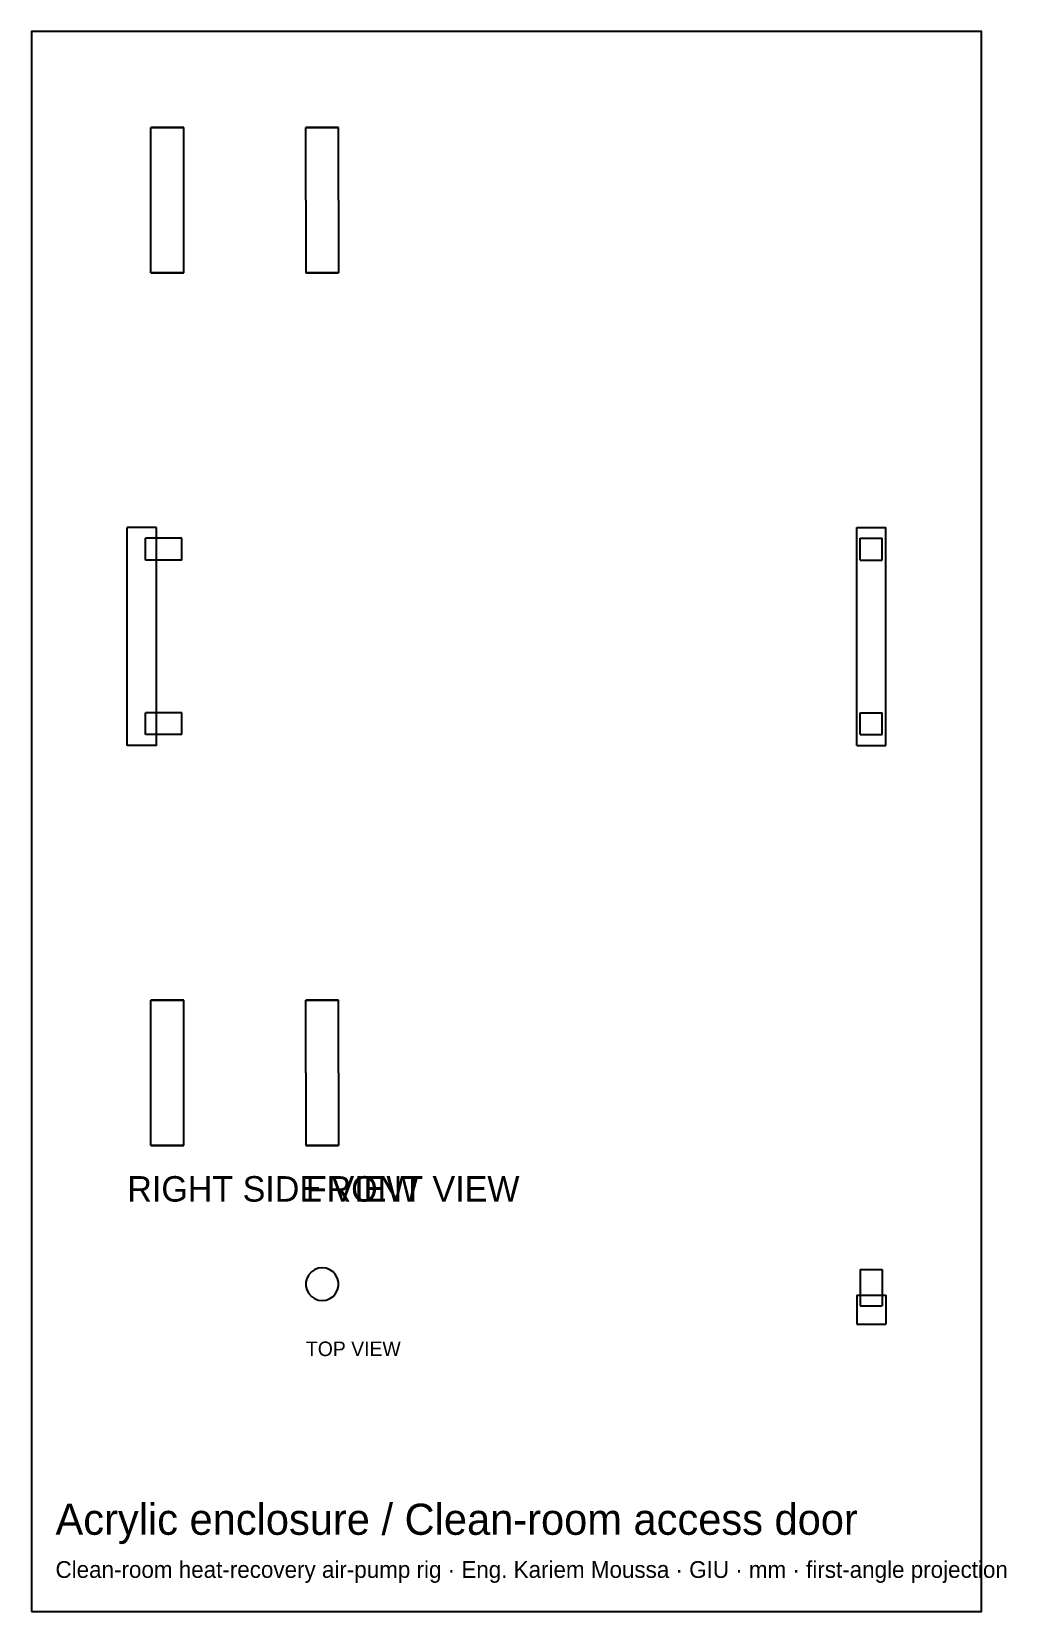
# Model space of a CAD drawing. Header units: millimetres. Extents: x 224 to 492, y -68 to 366.
import ezdxf

# ---------------------------------------------------------------- set-up
doc = ezdxf.new("R2010")
doc.units = ezdxf.units.MM
for name, color, linetype in [('BORDER', 7, 'Continuous'), ('HIDDEN', 8, 'Continuous'), ('TEXT', 5, 'Continuous'), ('VISIBLE', 7, 'Continuous')]:
    doc.layers.add(name, color=color, linetype=linetype)

msp = doc.modelspace()

# ---------------------------------------------------------------- linework, layer by layer
at = {"layer": 'BORDER'}
msp.add_lwpolyline([(224.07, -68.08), (485.33, -68.08), (485.33, 366.33), (224.07, 366.33)], close=True, dxfattribs=at)
at = {"layer": 'HIDDEN'}
for points in [[(257.03, 340), (256.9, 340)], [(257.42, 340), (257.03, 340)], [(258.03, 340), (257.42, 340)], [(258.84, 340), (258.03, 340)], [(259.8, 340), (258.84, 340)], [(260.86, 340), (259.8, 340)], [(261.94, 340), (260.86, 340)], [(263, 340), (261.94, 340)], [(263.96, 340), (263, 340)], [(264.77, 340), (263.96, 340)], [(265.38, 340), (264.77, 340)], [(265.77, 340), (265.38, 340)], [(265.9, 340), (265.77, 340)], [(299.53, 340), (299.5, 340)], [(299.79, 340), (299.53, 340)], [(300.3, 340), (299.79, 340)], [(301.02, 340), (300.3, 340)], [(301.91, 340), (301.02, 340)], [(302.92, 340), (301.91, 340)], [(304, 340), (302.92, 340)], [(305.08, 340), (304, 340)], [(306.09, 340), (305.08, 340)], [(306.98, 340), (306.09, 340)], [(307.7, 340), (306.98, 340)], [(308.21, 340), (307.7, 340)], [(308.47, 340), (308.21, 340)], [(308.5, 340), (308.47, 340)], [(257.03, 300), (256.9, 300)], [(257.42, 300), (257.03, 300)], [(258.03, 300), (257.42, 300)], [(258.84, 300), (258.03, 300)], [(259.8, 300), (258.84, 300)], [(260.86, 300), (259.8, 300)], [(261.94, 300), (260.86, 300)], [(263, 300), (261.94, 300)], [(263.96, 300), (263, 300)], [(264.77, 300), (263.96, 300)], [(265.38, 300), (264.77, 300)], [(265.77, 300), (265.38, 300)], [(265.9, 300), (265.77, 300)], [(299.53, 300), (299.5, 300)], [(299.79, 300), (299.53, 300)], [(300.3, 300), (299.79, 300)], [(301.02, 300), (300.3, 300)], [(301.91, 300), (301.02, 300)], [(302.92, 300), (301.91, 300)], [(304, 300), (302.92, 300)], [(305.08, 300), (304, 300)], [(306.09, 300), (305.08, 300)], [(306.98, 300), (306.09, 300)], [(307.7, 300), (306.98, 300)], [(308.21, 300), (307.7, 300)], [(308.47, 300), (308.21, 300)], [(308.5, 300), (308.47, 300)], [(258.4, 230), (250.4, 230)], [(250.4, 170), (250.4, 230)], [(258.4, 227), (255.4, 227)], [(255.4, 221), (255.4, 227)], [(265.4, 227), (255.4, 227)], [(255.4, 221), (255.4, 227)], [(258.4, 170), (258.4, 230)], [(265.4, 221), (265.4, 227)], [(451, 230), (459, 230)], [(451, 170), (451, 230)], [(452, 227), (458, 227)], [(452, 227), (458, 227)], [(452, 221), (452, 227)], [(452, 221), (452, 227)], [(458, 221), (458, 227)], [(458, 221), (458, 227)], [(459, 170), (459, 230)], [(258.4, 221), (255.4, 221)], [(265.4, 221), (255.4, 221)], [(452, 221), (458, 221)], [(452, 221), (458, 221)], [(258.4, 179), (255.4, 179)], [(255.4, 173), (255.4, 179)], [(265.4, 179), (255.4, 179)], [(255.4, 173), (255.4, 179)], [(265.4, 173), (265.4, 179)], [(452, 179), (458, 179)], [(452, 179), (458, 179)], [(452, 173), (452, 179)], [(452, 173), (452, 179)], [(458, 173), (458, 179)], [(458, 173), (458, 179)], [(258.4, 170), (250.4, 170)], [(258.4, 173), (255.4, 173)], [(265.4, 173), (255.4, 173)], [(451, 170), (459, 170)], [(452, 173), (458, 173)], [(452, 173), (458, 173)], [(257.03, 100), (256.9, 100)], [(257.42, 100), (257.03, 100)], [(258.03, 100), (257.42, 100)], [(258.84, 100), (258.03, 100)], [(259.8, 100), (258.84, 100)], [(260.86, 100), (259.8, 100)], [(261.94, 100), (260.86, 100)], [(263, 100), (261.94, 100)], [(263.96, 100), (263, 100)], [(264.77, 100), (263.96, 100)], [(265.38, 100), (264.77, 100)], [(265.77, 100), (265.38, 100)], [(265.9, 100), (265.77, 100)], [(299.53, 100), (299.5, 100)], [(299.79, 100), (299.53, 100)], [(300.3, 100), (299.79, 100)], [(301.02, 100), (300.3, 100)], [(301.91, 100), (301.02, 100)], [(302.92, 100), (301.91, 100)], [(304, 100), (302.92, 100)], [(305.08, 100), (304, 100)], [(306.09, 100), (305.08, 100)], [(306.98, 100), (306.09, 100)], [(307.7, 100), (306.98, 100)], [(308.21, 100), (307.7, 100)], [(308.47, 100), (308.21, 100)], [(308.5, 100), (308.47, 100)], [(257.03, 60), (256.9, 60)], [(257.42, 60), (257.03, 60)], [(258.03, 60), (257.42, 60)], [(258.84, 60), (258.03, 60)], [(259.8, 60), (258.84, 60)], [(260.86, 60), (259.8, 60)], [(261.94, 60), (260.86, 60)], [(263, 60), (261.94, 60)], [(263.96, 60), (263, 60)], [(264.77, 60), (263.96, 60)], [(265.38, 60), (264.77, 60)], [(265.77, 60), (265.38, 60)], [(265.9, 60), (265.77, 60)], [(299.53, 60), (299.5, 60)], [(299.79, 60), (299.53, 60)], [(300.3, 60), (299.79, 60)], [(301.02, 60), (300.3, 60)], [(301.91, 60), (301.02, 60)], [(302.92, 60), (301.91, 60)], [(304, 60), (302.92, 60)], [(305.08, 60), (304, 60)], [(306.09, 60), (305.08, 60)], [(306.98, 60), (306.09, 60)], [(307.7, 60), (306.98, 60)], [(308.21, 60), (307.7, 60)], [(308.47, 60), (308.21, 60)], [(308.5, 60), (308.47, 60)], [(302.92, 26.27), (301.91, 25.88)], [(302.92, 26.27), (301.91, 25.88)], [(302.92, 26.27), (301.91, 25.88)], [(304, 26.4), (302.92, 26.27)], [(304, 26.4), (302.92, 26.27)], [(304, 26.4), (302.92, 26.27)], [(305.08, 26.27), (304, 26.4)], [(305.08, 26.27), (304, 26.4)], [(305.08, 26.27), (304, 26.4)], [(306.09, 25.88), (305.08, 26.27)], [(306.09, 25.88), (305.08, 26.27)], [(306.09, 25.88), (305.08, 26.27)], [(299.79, 23.5), (299.53, 22.44)], [(299.79, 23.5), (299.53, 22.44)], [(299.79, 23.5), (299.53, 22.44)], [(299.53, 22.44), (299.53, 21.36)], [(299.53, 22.44), (299.53, 21.36)], [(299.53, 22.44), (299.53, 21.36)], [(300.3, 24.46), (299.79, 23.5)], [(300.3, 24.46), (299.79, 23.5)], [(300.3, 24.46), (299.79, 23.5)], [(301.02, 25.27), (300.3, 24.46)], [(301.02, 25.27), (300.3, 24.46)], [(301.02, 25.27), (300.3, 24.46)], [(301.91, 25.88), (301.02, 25.27)], [(301.91, 25.88), (301.02, 25.27)], [(301.91, 25.88), (301.02, 25.27)], [(306.98, 25.27), (306.09, 25.88)], [(306.98, 25.27), (306.09, 25.88)], [(306.98, 25.27), (306.09, 25.88)], [(307.7, 24.46), (306.98, 25.27)], [(307.7, 24.46), (306.98, 25.27)], [(307.7, 24.46), (306.98, 25.27)], [(308.21, 23.5), (307.7, 24.46)], [(308.21, 23.5), (307.7, 24.46)], [(308.21, 23.5), (307.7, 24.46)], [(308.47, 22.44), (308.21, 23.5)], [(308.47, 22.44), (308.21, 23.5)], [(308.47, 22.44), (308.21, 23.5)], [(308.47, 21.36), (308.47, 22.44)], [(308.47, 21.36), (308.47, 22.44)], [(308.47, 21.36), (308.47, 22.44)], [(452, 25.9), (458, 25.9)], [(452, 25.9), (452, 15.9)], [(452, 25.9), (458, 25.9)], [(452, 25.9), (458, 25.9)], [(452, 25.9), (452, 15.9)], [(452, 25.9), (452, 15.9)], [(458, 25.9), (458, 15.9)], [(458, 25.9), (458, 15.9)], [(458, 25.9), (458, 15.9)], [(299.53, 21.36), (299.79, 20.3)], [(299.53, 21.36), (299.79, 20.3)], [(299.53, 21.36), (299.79, 20.3)], [(299.79, 20.3), (300.3, 19.34)], [(299.79, 20.3), (300.3, 19.34)], [(299.79, 20.3), (300.3, 19.34)], [(300.3, 19.34), (301.02, 18.53)], [(300.3, 19.34), (301.02, 18.53)], [(300.3, 19.34), (301.02, 18.53)], [(301.02, 18.53), (301.91, 17.92)], [(301.02, 18.53), (301.91, 17.92)], [(301.02, 18.53), (301.91, 17.92)], [(301.91, 17.92), (302.92, 17.53)], [(301.91, 17.92), (302.92, 17.53)], [(301.91, 17.92), (302.92, 17.53)], [(302.92, 17.53), (304, 17.4)], [(302.92, 17.53), (304, 17.4)], [(302.92, 17.53), (304, 17.4)], [(304, 17.4), (305.08, 17.53)], [(304, 17.4), (305.08, 17.53)], [(304, 17.4), (305.08, 17.53)], [(305.08, 17.53), (306.09, 17.92)], [(305.08, 17.53), (306.09, 17.92)], [(305.08, 17.53), (306.09, 17.92)], [(306.09, 17.92), (306.98, 18.53)], [(306.09, 17.92), (306.98, 18.53)], [(306.09, 17.92), (306.98, 18.53)], [(306.98, 18.53), (307.7, 19.34)], [(306.98, 18.53), (307.7, 19.34)], [(306.98, 18.53), (307.7, 19.34)], [(307.7, 19.34), (308.21, 20.3)], [(307.7, 19.34), (308.21, 20.3)], [(307.7, 19.34), (308.21, 20.3)], [(308.21, 20.3), (308.47, 21.36)], [(308.21, 20.3), (308.47, 21.36)], [(308.21, 20.3), (308.47, 21.36)], [(451, 18.9), (459, 18.9)], [(451, 18.9), (451, 10.9)], [(452, 18.9), (452, 15.9)], [(458, 18.9), (458, 15.9)], [(459, 18.9), (459, 10.9)], [(452, 15.9), (458, 15.9)], [(452, 15.9), (458, 15.9)], [(452, 15.9), (458, 15.9)], [(452, 15.9), (458, 15.9)], [(451, 10.9), (459, 10.9)]]:
    msp.add_lwpolyline(points, dxfattribs=at)
at = {"layer": 'VISIBLE'}
for points in [[(256.9, 300), (256.9, 340)], [(256.9, 340), (257.03, 340)], [(257.03, 340), (257.42, 340)], [(257.42, 340), (258.03, 340)], [(258.03, 340), (258.84, 340)], [(258.84, 340), (259.8, 340)], [(259.8, 340), (260.86, 340)], [(260.86, 340), (261.94, 340)], [(261.94, 340), (263, 340)], [(263, 340), (263.96, 340)], [(263.96, 340), (264.77, 340)], [(264.77, 340), (265.38, 340)], [(265.38, 340), (265.77, 340)], [(265.77, 340), (265.9, 340)], [(265.9, 300), (265.9, 340)], [(299.5, 340), (299.53, 340)], [(299.5, 320), (299.5, 340)], [(299.53, 340), (299.79, 340)], [(299.79, 340), (300.3, 340)], [(300.3, 340), (301.02, 340)], [(301.02, 340), (301.91, 340)], [(301.91, 340), (302.92, 340)], [(302.92, 340), (304, 340)], [(304, 340), (305.08, 340)], [(305.08, 340), (306.09, 340)], [(306.09, 340), (306.98, 340)], [(306.98, 340), (307.7, 340)], [(307.7, 340), (308.21, 340)], [(308.21, 340), (308.47, 340)], [(308.47, 340), (308.5, 340)], [(308.5, 320), (308.5, 340)], [(299.5, 320), (299.5, 300)], [(308.5, 320), (308.5, 300)], [(256.9, 300), (257.03, 300)], [(257.03, 300), (257.42, 300)], [(257.42, 300), (258.03, 300)], [(258.03, 300), (258.84, 300)], [(258.84, 300), (259.8, 300)], [(259.8, 300), (260.86, 300)], [(260.86, 300), (261.94, 300)], [(261.94, 300), (263, 300)], [(263, 300), (263.96, 300)], [(263.96, 300), (264.77, 300)], [(264.77, 300), (265.38, 300)], [(265.38, 300), (265.77, 300)], [(265.77, 300), (265.9, 300)], [(299.5, 300), (299.53, 300)], [(299.53, 300), (299.79, 300)], [(299.79, 300), (300.3, 300)], [(300.3, 300), (301.02, 300)], [(301.02, 300), (301.91, 300)], [(301.91, 300), (302.92, 300)], [(302.92, 300), (304, 300)], [(304, 300), (305.08, 300)], [(305.08, 300), (306.09, 300)], [(306.09, 300), (306.98, 300)], [(306.98, 300), (307.7, 300)], [(307.7, 300), (308.21, 300)], [(308.21, 300), (308.47, 300)], [(308.47, 300), (308.5, 300)], [(258.4, 230), (250.4, 230)], [(250.4, 170), (250.4, 230)], [(258.4, 170), (258.4, 230)], [(265.4, 227), (258.4, 227)], [(265.4, 221), (265.4, 227)], [(451, 230), (459, 230)], [(451, 170), (451, 230)], [(459, 170), (459, 230)], [(265.4, 221), (258.4, 221)], [(265.4, 179), (258.4, 179)], [(265.4, 173), (265.4, 179)], [(258.4, 170), (250.4, 170)], [(265.4, 173), (258.4, 173)], [(451, 170), (459, 170)], [(256.9, 60), (256.9, 100)], [(256.9, 100), (257.03, 100)], [(257.03, 100), (257.42, 100)], [(257.42, 100), (258.03, 100)], [(258.03, 100), (258.84, 100)], [(258.84, 100), (259.8, 100)], [(259.8, 100), (260.86, 100)], [(260.86, 100), (261.94, 100)], [(261.94, 100), (263, 100)], [(263, 100), (263.96, 100)], [(263.96, 100), (264.77, 100)], [(264.77, 100), (265.38, 100)], [(265.38, 100), (265.77, 100)], [(265.77, 100), (265.9, 100)], [(265.9, 60), (265.9, 100)], [(299.5, 100), (299.53, 100)], [(299.5, 80), (299.5, 100)], [(299.53, 100), (299.79, 100)], [(299.79, 100), (300.3, 100)], [(300.3, 100), (301.02, 100)], [(301.02, 100), (301.91, 100)], [(301.91, 100), (302.92, 100)], [(302.92, 100), (304, 100)], [(304, 100), (305.08, 100)], [(305.08, 100), (306.09, 100)], [(306.09, 100), (306.98, 100)], [(306.98, 100), (307.7, 100)], [(307.7, 100), (308.21, 100)], [(308.21, 100), (308.47, 100)], [(308.47, 100), (308.5, 100)], [(308.5, 80), (308.5, 100)], [(299.5, 80), (299.5, 60)], [(308.5, 80), (308.5, 60)], [(256.9, 60), (257.03, 60)], [(257.03, 60), (257.42, 60)], [(257.42, 60), (258.03, 60)], [(258.03, 60), (258.84, 60)], [(258.84, 60), (259.8, 60)], [(259.8, 60), (260.86, 60)], [(260.86, 60), (261.94, 60)], [(261.94, 60), (263, 60)], [(263, 60), (263.96, 60)], [(263.96, 60), (264.77, 60)], [(264.77, 60), (265.38, 60)], [(265.38, 60), (265.77, 60)], [(265.77, 60), (265.9, 60)], [(299.5, 60), (299.53, 60)], [(299.53, 60), (299.79, 60)], [(299.79, 60), (300.3, 60)], [(300.3, 60), (301.02, 60)], [(301.02, 60), (301.91, 60)], [(301.91, 60), (302.92, 60)], [(302.92, 60), (304, 60)], [(304, 60), (305.08, 60)], [(305.08, 60), (306.09, 60)], [(306.09, 60), (306.98, 60)], [(306.98, 60), (307.7, 60)], [(307.7, 60), (308.21, 60)], [(308.21, 60), (308.47, 60)], [(308.47, 60), (308.5, 60)], [(302.92, 26.27), (301.91, 25.88)], [(304, 26.4), (302.92, 26.27)], [(305.08, 26.27), (304, 26.4)], [(306.09, 25.88), (305.08, 26.27)], [(299.79, 23.5), (299.53, 22.44)], [(299.53, 22.44), (299.53, 21.36)], [(300.3, 24.46), (299.79, 23.5)], [(301.02, 25.27), (300.3, 24.46)], [(301.91, 25.88), (301.02, 25.27)], [(306.98, 25.27), (306.09, 25.88)], [(307.7, 24.46), (306.98, 25.27)], [(308.21, 23.5), (307.7, 24.46)], [(308.47, 22.44), (308.21, 23.5)], [(308.47, 21.36), (308.47, 22.44)], [(452, 25.9), (458, 25.9)], [(452, 25.9), (452, 18.9)], [(458, 25.9), (458, 18.9)], [(299.53, 21.36), (299.79, 20.3)], [(299.79, 20.3), (300.3, 19.34)], [(300.3, 19.34), (301.02, 18.53)], [(301.02, 18.53), (301.91, 17.92)], [(301.91, 17.92), (302.92, 17.53)], [(302.92, 17.53), (304, 17.4)], [(304, 17.4), (305.08, 17.53)], [(305.08, 17.53), (306.09, 17.92)], [(306.09, 17.92), (306.98, 18.53)], [(306.98, 18.53), (307.7, 19.34)], [(307.7, 19.34), (308.21, 20.3)], [(308.21, 20.3), (308.47, 21.36)], [(451, 18.9), (459, 18.9)], [(451, 18.9), (451, 10.9)], [(459, 18.9), (459, 10.9)], [(451, 10.9), (459, 10.9)]]:
    msp.add_lwpolyline(points, dxfattribs=at)

# ---------------------------------------------------------------- texts
at = {"layer": 'TEXT'}
for s, height, p in [('RIGHT SIDE VIEW', 7, (250.4, 44.6)), ('FRONT VIEW', 7, (299.5, 44.6)), ('TOP VIEW', 3.987, (299.53, 2.13)), ('Acrylic enclosure / Clean-room access door', 8.5566, (230.65, -47.02)), ('Clean-room heat-recovery air-pump rig · Eng. Kariem Moussa · GIU · mm · first-angle projection', 4.6074, (230.65, -58.87))]:
    msp.add_text(s, height=height, dxfattribs=at).set_placement(p)

doc.saveas('drawing.dxf')
